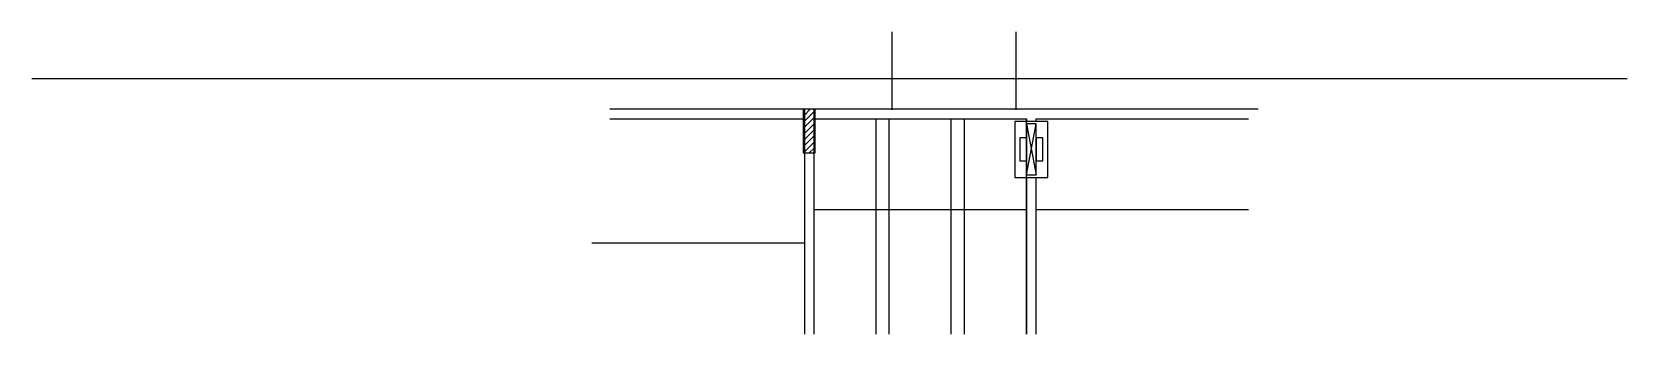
# Model space of a CAD drawing. Header units: metres. Extents: x 4036 to 7175, y 2084 to 2678.
import ezdxf

# ---------------------------------------------------------------- set-up
doc = ezdxf.new("R2010")
doc.units = ezdxf.units.M
for name, color, linetype in [('1', 7, 'Continuous'), ('3', 7, 'Continuous'), ('7', 7, 'Continuous'), ('Painéis', 7, 'Continuous')]:
    doc.layers.add(name, color=color, linetype=linetype)

msp = doc.modelspace()

# ---------------------------------------------------------------- linework, layer by layer
at = {"layer": '1', "color": 7, "lineweight": 25}
for p, q in [((5993.2, 2397.2), (6012.2, 2497.2)), ((5993.2, 2497.2), (6012.2, 2397.2))]:
    msp.add_line(p, q, dxfattribs=at)
at = {"layer": '3', "color": 7, "lineweight": 25}
for p, q in [((5556.2, 2514.8), (5567.6, 2526.2)), ((5556.2, 2502.7), (5575.2, 2521.7)), ((5556.2, 2490.7), (5575.2, 2509.7)), ((5556.2, 2478.7), (5575.2, 2497.7)), ((5556.2, 2466.7), (5575.2, 2485.7)), ((5556.2, 2454.7), (5575.2, 2473.7)), ((5556.2, 2442.6), (5575.2, 2461.6)), ((5565.7, 2440.2), (5575.2, 2449.6))]:
    msp.add_line(p, q, dxfattribs=at)
for points in [[(5553.7, 2526.2), (5173.7, 2526.2)], [(6002.7, 2526.2), (5577.7, 2526.2)], [(6449.2, 2526.2), (6002.7, 2526.2)], [(5173.7, 2507.2), (5553.7, 2507.2)], [(5577.7, 2507.2), (5993.2, 2507.2)], [(5970.2, 2392.2), (6035.2, 2392.2), (6035.2, 2502.2), (5970.2, 2502.2), (5970.2, 2392.2)], [(5993.2, 2507.2), (5993.2, 2502.2)], [(6012.2, 2507.2), (6430.2, 2507.2)], [(6012.2, 2502.2), (6012.2, 2507.2)], [(5556.2, 2440.2), (5556.2, 2084.2)], [(5575.2, 2084.2), (5575.2, 2440.2)], [(5993.2, 2392.2), (5993.2, 2084.2)], [(6012.2, 2084.2), (6012.2, 2392.2)]]:
    msp.add_lwpolyline(points, dxfattribs=at)
at = {"layer": '7', "color": 7, "lineweight": 25}
for points in [[(5553.7, 2440.2), (5577.7, 2440.2), (5577.7, 2526.2), (5553.7, 2526.2), (5553.7, 2440.2)], [(5556.2, 2440.2), (5575.2, 2440.2), (5575.2, 2526.2), (5556.2, 2526.2), (5556.2, 2440.2)], [(5993.2, 2397.2), (6012.2, 2397.2), (6012.2, 2497.2), (5993.2, 2497.2), (5993.2, 2397.2)], [(5993.2, 2469.7), (5980.2, 2469.7), (5980.2, 2424.7), (5993.2, 2424.7), (5993.2, 2469.7)], [(6025.2, 2469.7), (6012.2, 2469.7), (6012.2, 2424.7), (6025.2, 2424.7), (6025.2, 2469.7)]]:
    msp.add_lwpolyline(points, dxfattribs=at)
at = {"layer": 'Painéis', "color": 7, "lineweight": 25}
for p, q in [((5728.2, 2678.2), (5728.2, 2525.2)), ((5972.2, 2678.2), (5972.2, 2525.2)), ((4036.2, 2586.7), (7175.2, 2586.7)), ((5697.2, 2084.2), (5697.2, 2507.2)), ((5723.2, 2084.2), (5723.2, 2507.2)), ((5845.2, 2084.2), (5845.2, 2507.2)), ((5871.2, 2084.2), (5871.2, 2507.2)), ((5993.2, 2084.2), (5993.2, 2507.2)), ((5993.2, 2328.2), (5575.2, 2328.2)), ((6430.2, 2328.2), (6012.2, 2328.2)), ((5556.1, 2263.2), (5138.1, 2263.2))]:
    msp.add_line(p, q, dxfattribs=at)

doc.saveas('drawing.dxf')
